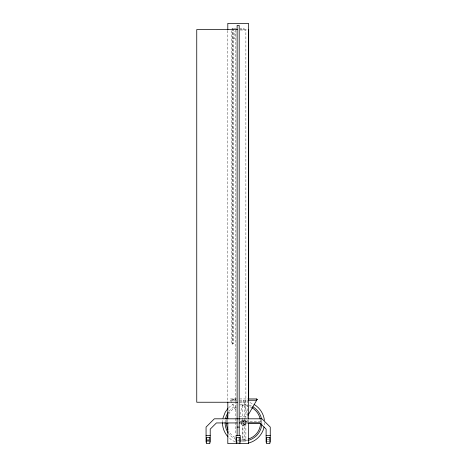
<?xml version="1.0" encoding="UTF-8"?>
<svg xmlns="http://www.w3.org/2000/svg" width="467" height="467" viewBox="0 0 467 467"><rect width="100%" height="100%" fill="white"/><g stroke="black" fill="none" stroke-linecap="round" stroke-linejoin="round"><path stroke-width="0.35" stroke-dasharray="2.33 1.75" d="M222.485 422.063L222.572 420.417M226.431 422.069L226.495 420.825A17.092 17.092 0 0 1 226.775 419.062M261.859 423.429L261.8 420.691M264.526 422.612L264.153 426.447M245.216 423.61L244.644 424.608L242.344 424.608L241.194 422.612L242.344 420.621L244.644 420.621L245.508 422.115M228.637 407.761L231.13 405.595L234.936 403.395M245.484 423.767L243.494 424.917L241.497 423.767M243.196 29.544L243.821 29.281L244.078 28.23L239.875 28.23M239.664 401.953L243.494 401.579L247.323 401.953M252.04 407.814A17.092 17.092 0 0 0 245.28 405.619L241.708 405.619A17.092 17.092 0 0 0 239.939 405.899M244.305 425.116L242.682 425.116L242.682 439.663L244.305 439.663L244.305 425.116L242.945 425.186L242.945 439.675L245.28 439.61A17.092 17.092 0 0 0 248.777 438.869M245.414 440.918L241.567 440.918A18.406 18.406 0 0 0 247.317 440.62M239.548 400.266L247.434 400.219L247.434 417.813M236.366 28.23L232.245 28.23L232.245 344.413L231.591 344.413L231.591 28.872M239.857 29.544L248.683 29.544M240.272 30.028L245.875 30.028L245.875 419.121M233.564 38.743L234.615 38.487L234.878 37.868L234.878 31.184M232.245 343.765L233.564 343.765L233.564 28.23M236.74 398.946L230.348 398.946L230.348 400.266L236.36 410.797M239.583 398.946L247.93 398.946M230.348 400.266L236.74 400.266M239.548 402.239L247.434 402.239M240.919 422.069A2.627 2.627 0 0 1 242.682 420.113L244.305 420.113A2.627 2.627 0 0 1 246.062 422.069M242.957 421.415L244.025 421.415M245.992 421.8L260.539 421.8M207.144 439.716L209.794 439.716M267.188 439.716L269.173 439.716M207.144 440.515L209.128 440.515M207.144 440.574L209.128 440.574M236.109 440.982L245.875 440.982L245.875 419.851M207.144 441.373L209.128 441.373M266.523 441.373L269.173 441.373M241.708 439.61L242.945 439.675M236.991 442.623L238.59 443.049M249.991 402.607L254.013 404.399M234.936 441.829L231.13 439.634L227.861 436.692M260.557 422.069L260.493 420.825A17.092 17.092 0 0 0 260.212 419.062M248.508 419.57L248.508 421.759M245.484 423.19L245.484 421.462L243.494 420.312L241.497 421.462L241.497 423.19M244.305 405.566L244.305 420.113M242.682 405.566L242.682 420.113M235.362 30.028L235.362 417.661M235.362 418.391L235.362 434.421M235.275 398.946L235.275 400.266M234.989 398.946L234.989 400.266M233.669 398.946L233.669 400.266M233.593 398.946L233.593 400.266M232.905 28.23L232.905 343.765M232.28 398.946L232.28 400.266M231.988 398.946L231.988 400.266M227.808 30.647L227.808 401.328M227.808 419.57L227.808 421.759M242.291 422.08A1.313 1.313 0 0 1 244.696 422.08M242.466 422.022A1.185 1.185 0 0 1 244.521 422.022M239.939 439.33A17.092 17.092 0 0 1 238.211 438.869M234.948 437.416A17.092 17.092 0 0 1 228.69 431.158M228.69 414.071A17.092 17.092 0 0 1 236.541 407.002M261.497 418.788A18.406 18.406 0 0 1 261.8 424.538M239.664 440.62A18.406 18.406 0 0 1 237.802 440.118M236.004 439.429A18.406 18.406 0 0 1 228.602 433.434M225.088 422.612A18.406 18.406 0 0 1 225.491 418.788M228.988 411.281A18.406 18.406 0 0 1 236.004 405.8M239.664 404.609A18.406 18.406 0 0 1 247.317 404.609M249.18 405.111A18.406 18.406 0 0 1 252.694 406.675M245.893 423.686A2.627 2.627 0 0 1 241.089 423.686M246.296 421.958A1.313 1.313 0 0 1 246.506 421.683A3.444 3.444 0 0 0 246.827 421.316L246.839 421.298A3.421 3.421 0 0 0 247.434 419.985M240.686 421.958A1.313 1.313 0 0 0 240.476 421.683A3.444 3.444 0 0 1 240.155 421.316A3.421 3.421 0 0 1 239.892 420.901M243.494 400.266L239.548 416.371L247.434 416.371L243.494 400.266M243.494 423.797L242.957 423.814A1.313 1.313 0 0 0 244.025 423.814L243.494 423.797"/><path stroke-width="0.7" d="M222.917 418.239L225.275 412.098L227.861 408.537M264.071 426.99C262.472 434.754 256.144 441.297 248.397 443.049M248.146 415.128L256.64 400.266L256.64 398.946L248.111 398.946M237.434 29.561L196.747 29.561L196.747 402.239L237.434 402.239M256.64 399.174L256.967 399.168L256.967 399.828L256.64 399.694M256.64 399.238L256.967 399.256M256.64 399.355L256.967 399.343M256.64 399.431L256.967 399.425M256.64 399.554L256.967 399.53M248.111 400.266L256.64 400.266M237.125 422.944L216.419 422.944L210.208 429.155L210.208 442.202M239.192 422.944L259.897 422.944L266.108 429.155L266.108 442.202M227.878 423.16L226.431 423.16L226.495 424.404A17.092 17.092 0 0 0 227.878 429.564M248.24 423.16L260.557 423.16L260.493 424.404A17.092 17.092 0 0 1 248.777 438.869M237.125 427.089L239.192 427.089M206.064 435.367L210.208 435.367M266.108 435.367L270.253 435.367M254.474 404.696C260.002 408.012 263.744 414.019 264.415 420.417M227.861 436.692C224.423 432.856 222.467 427.76 222.455 422.612M270.253 442.202L270.253 427.089L261.969 418.806L214.347 418.806L206.064 427.089L206.064 442.191M248.683 29.544L248.683 398.946M248.508 418.841L248.508 23.35L227.808 23.35L227.808 29.917M248.508 423.219L248.508 443.65L227.808 443.65L227.808 423.219M240.231 442.202L240.231 435.367L236.086 435.367L236.086 442.202M239.816 443.65L239.816 437.439L236.5 437.439L236.5 443.65M239.192 435.367L239.192 25.422L237.125 25.422L237.125 435.367M227.808 402.058L227.808 418.841M226.775 419.062A17.092 17.092 0 0 1 227.878 415.665M252.04 407.814A17.092 17.092 0 0 1 260.212 419.062M261.8 424.538A18.406 18.406 0 0 1 247.948 440.474M228.235 432.909A18.406 18.406 0 0 1 225.088 422.612M225.491 418.788A18.406 18.406 0 0 1 228.235 412.32M252.694 406.675A18.406 18.406 0 0 1 261.497 418.788M209.794 437.439L206.478 437.439L206.478 443.65L209.794 443.65L209.794 437.439M269.838 437.474L266.523 437.474L266.523 443.615L269.838 443.615L269.838 437.474"/></g></svg>
